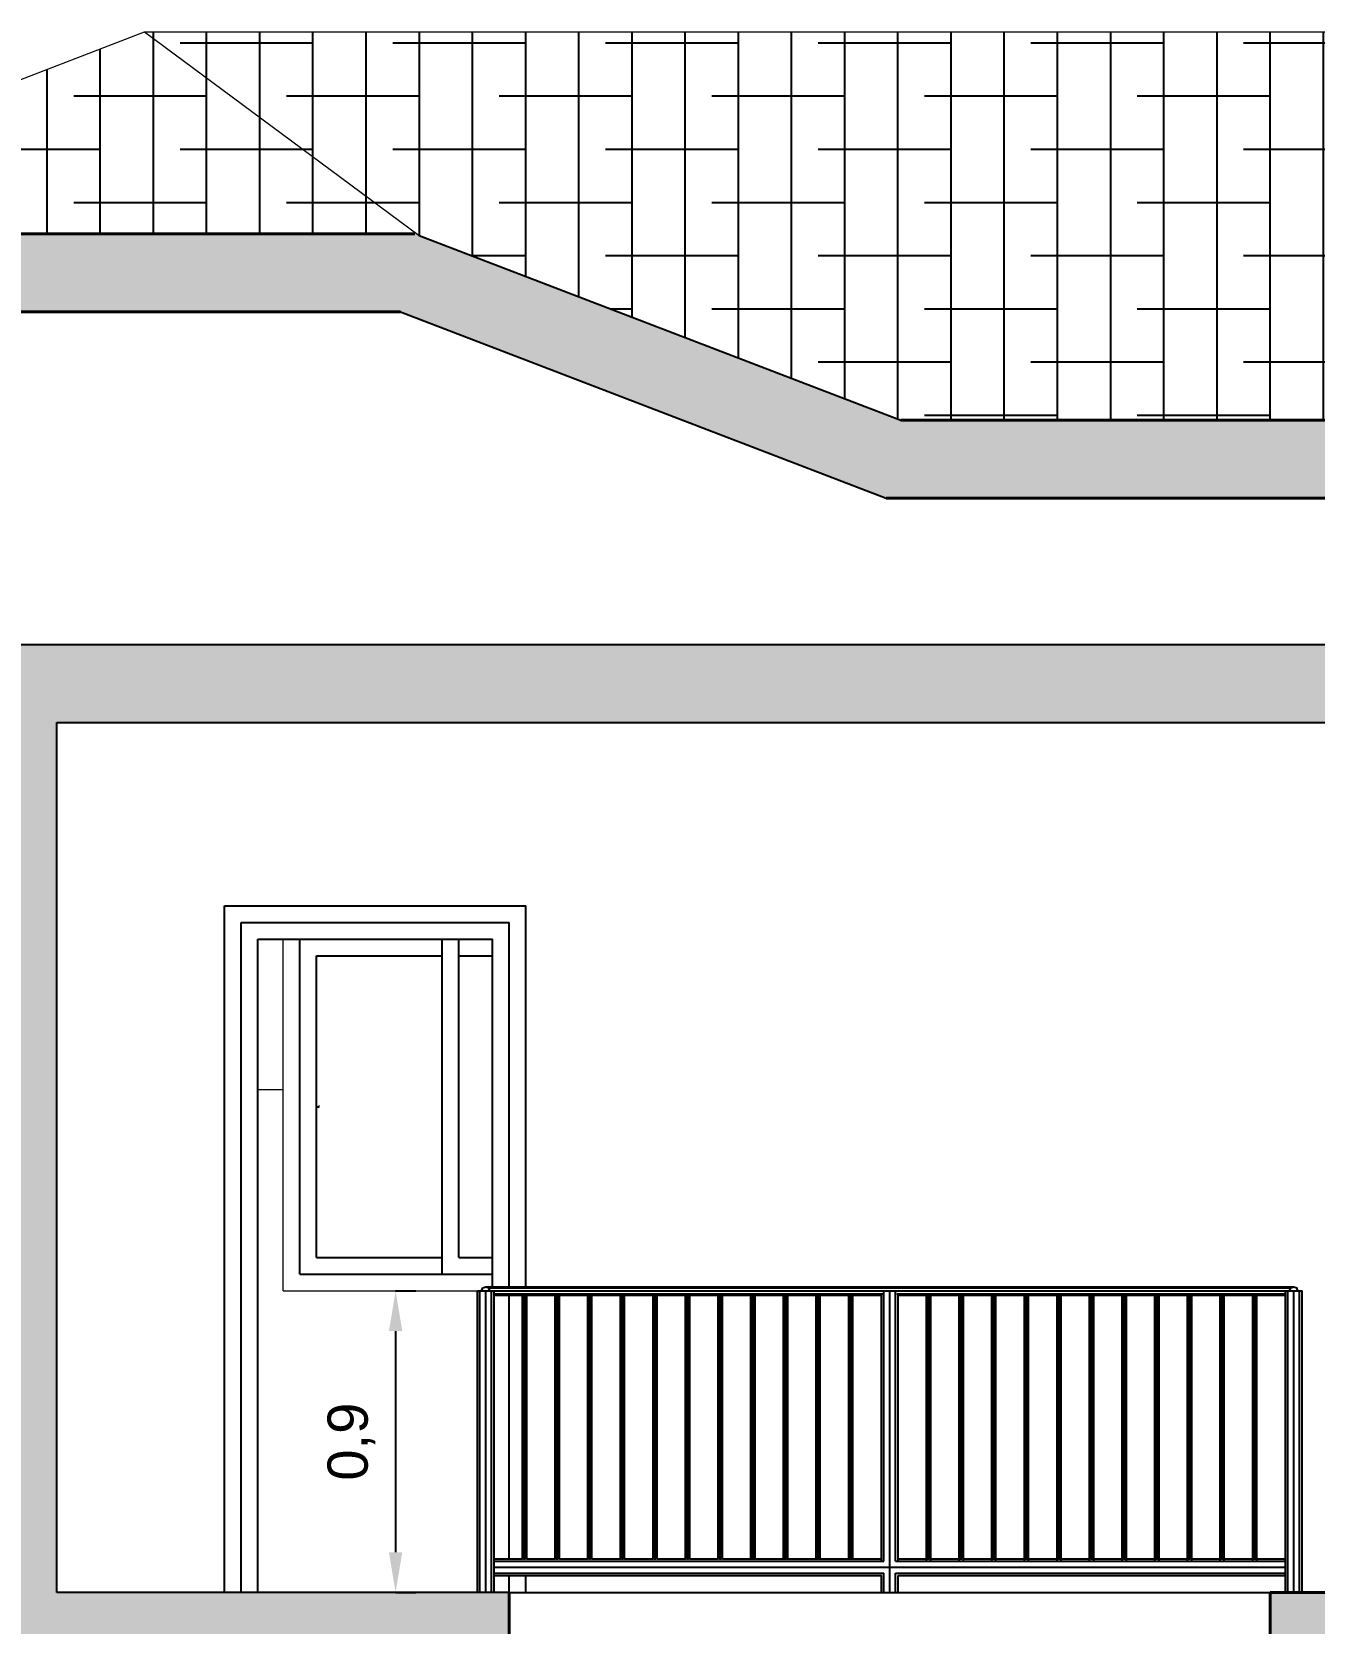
# Model space of a CAD drawing. Header units: millimetres. Extents: x 2491 to 2548.8, y 1338.3 to 1412.1.
# Drawn here: x 2517.325 to 2521.153, y 1368.841 to 1373.593 of the extents above; entities that cross this region are included whole.
import ezdxf

# ---------------------------------------------------------------- set-up
doc = ezdxf.new("R2010")
doc.units = ezdxf.units.MM
doc.header["$PDMODE"] = 35
for name, color, linetype in [('COPERTURA - roof', 25, 'Continuous'), ('CORRIMANO', 252, 'Continuous'), ('QUOTE - dimension', 251, 'Continuous')]:
    doc.layers.add(name, color=color, linetype=linetype)
for name, color, linetype, lineweight in [('MURATURA sezioni - section wall', 7, 'Continuous', 40), ('MURATURE tratteggi - wall hatch', 252, 'Continuous', 18), ('PORTE finestre - doors windows', 252, 'Continuous', 5), ('PROIEZIONI - projections', 145, 'Continuous', 13), ('PROIEZIONI finissime - fine lines', 251, 'Continuous', 9)]:
    doc.layers.add(name, color=color, linetype=linetype, lineweight=lineweight)
doc.styles.get("Standard").update_dxf_attribs({"font": 'arial.ttf'})
doc.dimstyles.new('ISO-25', dxfattribs={"dimtxt": 0.12, "dimasz": 0.12, "dimexe": 0.06, "dimexo": 0, "dimgap": 0.06, "dimtad": 1, "dimtxsty": 'Standard', "dimcen": 0.12, "dimadec": 0, "dimazin": 0, "dimtfac": 1, "dimtmove": 0, "dimatfit": 3, "dimfxl": 0, "dimarcsym": 0})

# ---------------------------------------------------------------- blocks, each defined once
blk = doc.blocks.new('*D12')
at = {"layer": 'DefPoints', "color": 0}
for p in [(2518.4107, 1369.8334), (2518.4107, 1368.9334), (2518.4107, 1368.9334)]:
    blk.add_point(p, dxfattribs=at)
at = {"layer": 'QUOTE - dimension', "color": 0, "lineweight": -2}
for p, q in [((2518.4107, 1369.8334), (2518.4707, 1369.8334)), ((2518.4107, 1369.7134), (2518.4107, 1369.0534)), ((2518.4107, 1368.9334), (2518.4707, 1368.9334))]:
    blk.add_line(p, q, dxfattribs=at)
at = {"layer": 'QUOTE - dimension', "color": 0}
for points in [[(2518.3907, 1369.7134), (2518.4307, 1369.7134), (2518.4107, 1369.8334)], [(2518.3907, 1369.0534), (2518.4307, 1369.0534), (2518.4107, 1368.9334)]]:
    blk.add_solid(points, dxfattribs=at)
at = {"layer": 'QUOTE - dimension', "color": 0, "insert": (2518.2786, 1369.3834), "char_height": 0.12, "attachment_point": 5, "rotation": 90}
blk.add_mtext('0,9', dxfattribs=at)

msp = doc.modelspace()

# ---------------------------------------------------------------- hatches: boundary and pattern name
at = {"layer": 'COPERTURA - roof'}
h = msp.add_hatch(dxfattribs=at)
h.set_pattern_fill('ANSI38', color=256, scale=0.05, angle=45, style=0)
h.set_pattern_definition([(90, (-17484.33614, -21756.31653), (-0.15875, 3e-17), []), (180, (-17484.33614, -21756.31653), (-0.3175, -0.15875), [0.396875, -0.238125])])
h.paths.add_polyline_path([(2517.2795, 1373.4459), (2516.0905, 1372.9895), (2518.4685, 1372.9895)])
h.paths.add_polyline_path([(2522.1115, 1373.5925), (2517.6615, 1373.5925), (2517.2795, 1373.4459), (2519.9185, 1372.4328), (2525.1325, 1372.4328)])
at = {"layer": 'MURATURE tratteggi - wall hatch'}
h = msp.add_hatch(color=256, dxfattribs=at)
h.dxf.hatch_style = 1
h.paths.add_polyline_path([(2526.3857, 1371.5302), (2526.7865, 1371.5302), (2526.8761, 1371.7636), (2525.1325, 1372.4328), (2519.9185, 1372.4328), (2518.4685, 1372.9895), (2516.0905, 1372.9895), (2512.8969, 1371.7636), (2512.9865, 1371.5302), (2513.3857, 1371.5302), (2513.3857, 1365.9334), (2511.8857, 1365.9334), (2511.8857, 1365.6834), (2526.3857, 1365.6834)])
h.paths.add_polyline_path([(2513.6857, 1368.6834), (2518.1857, 1368.6834), (2518.1857, 1367.9334), (2518.3357, 1367.9334), (2518.3357, 1368.6834), (2518.7497, 1368.6834), (2518.7497, 1368.9334), (2517.3997, 1368.9334), (2517.3997, 1371.5302), (2526.0857, 1371.5302), (2526.0857, 1365.9334), (2522.176, 1365.9334), (2522.176, 1368.6834), (2522.3717, 1368.6834), (2522.3717, 1368.9334), (2521.0217, 1368.9334), (2521.0217, 1368.6834), (2522.026, 1368.6834), (2522.026, 1365.9334), (2513.6857, 1365.9334)], flags=16)
h.paths.add_polyline_path([(2513.6857, 1368.9334), (2513.6857, 1371.5302), (2517.2497, 1371.5302), (2517.2497, 1368.9334)], flags=16)
h.paths.add_polyline_path([(2513.547, 1371.7636), (2516.1336, 1372.7565), (2518.4253, 1372.7565), (2519.8753, 1372.1998), (2525.0893, 1372.1998), (2526.2259, 1371.7636)], flags=16)

# ---------------------------------------------------------------- linework, layer by layer
at = {"layer": 'CORRIMANO', "linetype": 'Continuous', "lineweight": -3}
msp.add_line((2518.7047, 1369.0084), (2521.0667, 1369.0084), dxfattribs=at)
at = {"layer": 'MURATURA sezioni - section wall'}
for p, q in [((2516.0905, 1372.9895), (2518.4685, 1372.9895)), ((2516.1336, 1372.7565), (2518.4253, 1372.7565)), ((2525.1325, 1372.4328), (2519.9185, 1372.4328)), ((2525.0893, 1372.1998), (2519.8753, 1372.1998)), ((2518.7497, 1368.6834), (2518.7497, 1368.9334)), ((2521.0217, 1368.9334), (2522.3717, 1368.9334)), ((2521.0217, 1368.6834), (2521.0217, 1368.9334))]:
    msp.add_line(p, q, dxfattribs=at)
at = {"layer": 'MURATURA sezioni - section wall', "linetype": 'Continuous', "lineweight": -3}
for p, q in [((2518.4814, 1372.9845), (2519.9185, 1372.4328)), ((2518.4253, 1372.7565), (2519.8753, 1372.1998)), ((2513.547, 1371.7636), (2526.2259, 1371.7636)), ((2517.3997, 1368.9334), (2517.3997, 1371.5302)), ((2517.3997, 1371.5302), (2526.0857, 1371.5302)), ((2518.7497, 1368.9334), (2517.3997, 1368.9334))]:
    msp.add_line(p, q, dxfattribs=at)
at = {"layer": 'PORTE finestre - doors windows', "linetype": 'Continuous', "lineweight": -3}
for p, q in [((2517.9497, 1368.9334), (2517.9497, 1370.9334)), ((2517.9497, 1370.9334), (2518.7497, 1370.9334)), ((2518.7497, 1369.8459), (2518.7497, 1370.9334)), ((2517.9997, 1368.9334), (2517.9997, 1370.8834)), ((2517.9997, 1370.8834), (2518.6997, 1370.8834)), ((2518.6997, 1369.8459), (2518.6997, 1370.8834)), ((2518.7497, 1369.0334), (2518.7497, 1369.8209)), ((2518.7497, 1368.9334), (2518.7497, 1368.9834))]:
    msp.add_line(p, q, dxfattribs=at)
at = {"layer": 'PROIEZIONI - projections'}
for p, q in [((2516.0905, 1372.9895), (2517.6615, 1373.5925)), ((2517.6615, 1373.5925), (2522.1115, 1373.5925)), ((2517.6615, 1373.5925), (2518.4814, 1372.9845))]:
    msp.add_line(p, q, dxfattribs=at)
at = {"layer": 'PROIEZIONI - projections', "linetype": 'Continuous', "lineweight": -3}
for p, q in [((2517.8997, 1368.9334), (2517.8997, 1370.9834)), ((2517.8997, 1370.9834), (2518.7997, 1370.9834)), ((2518.7997, 1369.8459), (2518.7997, 1370.9834)), ((2518.7997, 1368.9334), (2518.7997, 1368.9834)), ((2518.7497, 1368.9334), (2521.0217, 1368.9334))]:
    msp.add_line(p, q, dxfattribs=at)
at = {"layer": 'PROIEZIONI finissime - fine lines'}
for p, q in [((2518.0747, 1369.8334), (2518.0747, 1370.8834)), ((2518.0747, 1370.4334), (2517.9997, 1370.4334)), ((2518.0747, 1369.8334), (2518.6584, 1369.8334))]:
    msp.add_line(p, q, dxfattribs=at)
at = {"layer": 'PROIEZIONI finissime - fine lines', "linetype": 'Continuous', "lineweight": -3}
for p, q in [((2518.1247, 1369.8834), (2518.1247, 1370.8834)), ((2518.5497, 1369.8834), (2518.5497, 1370.8834)), ((2518.5997, 1370.8334), (2518.5997, 1370.8834)), ((2518.1747, 1370.8334), (2518.5497, 1370.8334)), ((2518.1747, 1369.9334), (2518.1747, 1370.8334)), ((2518.5997, 1370.8334), (2518.6997, 1370.8334)), ((2518.5997, 1369.9334), (2518.5997, 1370.8334)), ((2518.1747, 1370.3834), (2518.1827, 1370.3834)), ((2518.1827, 1370.3834), (2518.1801, 1370.3861)), ((2518.1801, 1370.3808), (2518.1827, 1370.3834)), ((2518.1747, 1369.9334), (2518.5497, 1369.9334)), ((2518.5997, 1369.9334), (2518.6997, 1369.9334)), ((2518.1247, 1369.8834), (2518.6997, 1369.8834)), ((2518.6547, 1368.9334), (2518.6547, 1369.8334)), ((2518.6547, 1369.8334), (2518.662, 1369.8334)), ((2518.662, 1368.9334), (2518.662, 1369.8334)), ((2518.662, 1369.8334), (2518.6797, 1369.8334)), ((2518.6672, 1369.8334), (2518.6709, 1369.8423)), ((2518.6709, 1369.8423), (2518.6797, 1369.8459)), ((2518.6797, 1369.8459), (2521.0917, 1369.8459)), ((2518.6797, 1369.8459), (2518.6886, 1369.8423)), ((2518.6797, 1368.9334), (2518.6797, 1369.8334)), ((2518.6797, 1369.8334), (2518.6974, 1369.8334)), ((2518.6886, 1369.8423), (2521.0829, 1369.8423)), ((2518.6922, 1369.8334), (2518.6886, 1369.8423)), ((2518.6974, 1368.9334), (2518.6974, 1369.8334)), ((2518.6974, 1369.8334), (2518.7047, 1369.8334)), ((2518.7047, 1368.9334), (2518.7047, 1369.8334)), ((2518.7047, 1369.8334), (2519.8659, 1369.8334)), ((2518.7047, 1369.8246), (2519.8644, 1369.8246)), ((2518.7047, 1369.8209), (2518.7896, 1369.8209)), ((2518.7896, 1369.0334), (2518.7896, 1369.8209)), ((2518.7914, 1369.0316), (2518.7914, 1369.8227)), ((2518.7958, 1369.0308), (2518.7958, 1369.8235)), ((2518.8003, 1369.0316), (2518.8003, 1369.8227)), ((2518.8021, 1369.0334), (2518.8021, 1369.8209)), ((2518.8021, 1369.8209), (2518.887, 1369.8209)), ((2518.887, 1369.0334), (2518.887, 1369.8209)), ((2518.8888, 1369.0316), (2518.8888, 1369.8227)), ((2518.8932, 1369.0308), (2518.8932, 1369.8235)), ((2518.8976, 1369.0316), (2518.8976, 1369.8227)), ((2518.8995, 1369.0334), (2518.8995, 1369.8209)), ((2518.8995, 1369.8209), (2518.9843, 1369.8209)), ((2518.9843, 1369.0334), (2518.9843, 1369.8209)), ((2518.9862, 1369.0316), (2518.9862, 1369.8227)), ((2518.9906, 1369.0308), (2518.9906, 1369.8235)), ((2518.995, 1369.0316), (2518.995, 1369.8227)), ((2518.9968, 1369.0334), (2518.9968, 1369.8209)), ((2518.9968, 1369.8209), (2519.0817, 1369.8209)), ((2519.0817, 1369.0334), (2519.0817, 1369.8209)), ((2519.0835, 1369.0316), (2519.0835, 1369.8227)), ((2519.088, 1369.0308), (2519.088, 1369.8235)), ((2519.0924, 1369.0316), (2519.0924, 1369.8227)), ((2519.0942, 1369.0334), (2519.0942, 1369.8209)), ((2519.0942, 1369.8209), (2519.1791, 1369.8209)), ((2519.1791, 1369.0334), (2519.1791, 1369.8209)), ((2519.1809, 1369.0316), (2519.1809, 1369.8227)), ((2519.1853, 1369.0308), (2519.1853, 1369.8235)), ((2519.1898, 1369.0316), (2519.1898, 1369.8227)), ((2519.1916, 1369.0334), (2519.1916, 1369.8209)), ((2519.1916, 1369.8209), (2519.2765, 1369.8209)), ((2519.2765, 1369.0334), (2519.2765, 1369.8209)), ((2519.2783, 1369.0316), (2519.2783, 1369.8227)), ((2519.2827, 1369.0308), (2519.2827, 1369.8235)), ((2519.2871, 1369.0316), (2519.2871, 1369.8227)), ((2519.289, 1369.0334), (2519.289, 1369.8209)), ((2519.289, 1369.8209), (2519.3738, 1369.8209)), ((2519.3738, 1369.0334), (2519.3738, 1369.8209)), ((2519.3757, 1369.0316), (2519.3757, 1369.8227)), ((2519.3801, 1369.0308), (2519.3801, 1369.8235)), ((2519.3845, 1369.0316), (2519.3845, 1369.8227)), ((2519.3863, 1369.0334), (2519.3863, 1369.8209)), ((2519.3863, 1369.8209), (2519.4712, 1369.8209)), ((2519.4712, 1369.0334), (2519.4712, 1369.8209)), ((2519.473, 1369.0316), (2519.473, 1369.8227)), ((2519.4775, 1369.0308), (2519.4775, 1369.8235)), ((2519.4819, 1369.0316), (2519.4819, 1369.8227)), ((2519.4837, 1369.0334), (2519.4837, 1369.8209)), ((2519.4837, 1369.8209), (2519.5686, 1369.8209)), ((2519.5686, 1369.0334), (2519.5686, 1369.8209)), ((2519.5704, 1369.0316), (2519.5704, 1369.8227)), ((2519.5748, 1369.0308), (2519.5748, 1369.8235)), ((2519.5793, 1369.0316), (2519.5793, 1369.8227)), ((2519.5811, 1369.0334), (2519.5811, 1369.8209)), ((2519.5811, 1369.8209), (2519.666, 1369.8209)), ((2519.666, 1369.0334), (2519.666, 1369.8209)), ((2519.6678, 1369.0316), (2519.6678, 1369.8227)), ((2519.6722, 1369.0308), (2519.6722, 1369.8235)), ((2519.6766, 1369.0316), (2519.6766, 1369.8227)), ((2519.6785, 1369.0334), (2519.6785, 1369.8209)), ((2519.6785, 1369.8209), (2519.7633, 1369.8209)), ((2519.7633, 1369.0334), (2519.7633, 1369.8209)), ((2519.7652, 1369.0316), (2519.7652, 1369.8227)), ((2519.7696, 1369.0308), (2519.7696, 1369.8235)), ((2519.774, 1369.0316), (2519.774, 1369.8227)), ((2519.7758, 1369.0334), (2519.7758, 1369.8209)), ((2519.7758, 1369.8209), (2519.8607, 1369.8209)), ((2519.8607, 1369.0334), (2519.8607, 1369.8209)), ((2519.8659, 1369.8334), (2519.868, 1369.8334)), ((2519.868, 1369.0261), (2519.868, 1369.8334)), ((2519.868, 1369.8334), (2519.8857, 1369.8334)), ((2519.8857, 1368.9334), (2519.8857, 1369.8334)), ((2519.8857, 1369.8334), (2519.9034, 1369.8334)), ((2519.9034, 1369.0261), (2519.9034, 1369.8334)), ((2519.9034, 1369.8334), (2519.9055, 1369.8334)), ((2519.9055, 1369.8334), (2521.0667, 1369.8334)), ((2519.9071, 1369.8246), (2521.0667, 1369.8246)), ((2519.9107, 1369.0334), (2519.9107, 1369.8209)), ((2519.9107, 1369.8209), (2519.9956, 1369.8209)), ((2519.9956, 1369.0334), (2519.9956, 1369.8209)), ((2519.9974, 1369.0316), (2519.9974, 1369.8227)), ((2520.0018, 1369.0308), (2520.0018, 1369.8235)), ((2520.0063, 1369.0316), (2520.0063, 1369.8227)), ((2520.0081, 1369.0334), (2520.0081, 1369.8209)), ((2520.0081, 1369.8209), (2520.093, 1369.8209)), ((2520.093, 1369.0334), (2520.093, 1369.8209)), ((2520.0948, 1369.0316), (2520.0948, 1369.8227)), ((2520.0992, 1369.0308), (2520.0992, 1369.8235)), ((2520.1036, 1369.0316), (2520.1036, 1369.8227)), ((2520.1055, 1369.0334), (2520.1055, 1369.8209)), ((2520.1055, 1369.8209), (2520.1903, 1369.8209)), ((2520.1903, 1369.0334), (2520.1903, 1369.8209)), ((2520.1922, 1369.0316), (2520.1922, 1369.8227)), ((2520.1966, 1369.0308), (2520.1966, 1369.8235)), ((2520.201, 1369.0316), (2520.201, 1369.8227)), ((2520.2028, 1369.0334), (2520.2028, 1369.8209)), ((2520.2028, 1369.8209), (2520.2877, 1369.8209)), ((2520.2877, 1369.0334), (2520.2877, 1369.8209)), ((2520.2895, 1369.0316), (2520.2895, 1369.8227)), ((2520.294, 1369.0308), (2520.294, 1369.8235)), ((2520.2984, 1369.0316), (2520.2984, 1369.8227)), ((2520.3002, 1369.0334), (2520.3002, 1369.8209)), ((2520.3002, 1369.8209), (2520.3851, 1369.8209)), ((2520.3851, 1369.0334), (2520.3851, 1369.8209)), ((2520.3869, 1369.0316), (2520.3869, 1369.8227)), ((2520.3913, 1369.0308), (2520.3913, 1369.8235)), ((2520.3958, 1369.0316), (2520.3958, 1369.8227)), ((2520.3976, 1369.0334), (2520.3976, 1369.8209)), ((2520.3976, 1369.8209), (2520.4825, 1369.8209)), ((2520.4825, 1369.0334), (2520.4825, 1369.8209)), ((2520.4843, 1369.0316), (2520.4843, 1369.8227)), ((2520.4887, 1369.0308), (2520.4887, 1369.8235)), ((2520.4931, 1369.0316), (2520.4931, 1369.8227)), ((2520.495, 1369.0334), (2520.495, 1369.8209)), ((2520.495, 1369.8209), (2520.5798, 1369.8209)), ((2520.5798, 1369.0334), (2520.5798, 1369.8209)), ((2520.5817, 1369.0316), (2520.5817, 1369.8227)), ((2520.5861, 1369.0308), (2520.5861, 1369.8235)), ((2520.5905, 1369.0316), (2520.5905, 1369.8227)), ((2520.5923, 1369.0334), (2520.5923, 1369.8209)), ((2520.5923, 1369.8209), (2520.6772, 1369.8209)), ((2520.6772, 1369.0334), (2520.6772, 1369.8209)), ((2520.679, 1369.0316), (2520.679, 1369.8227)), ((2520.6835, 1369.0308), (2520.6835, 1369.8235)), ((2520.6879, 1369.0316), (2520.6879, 1369.8227)), ((2520.6897, 1369.0334), (2520.6897, 1369.8209)), ((2520.6897, 1369.8209), (2520.7746, 1369.8209)), ((2520.7746, 1369.0334), (2520.7746, 1369.8209)), ((2520.7764, 1369.0316), (2520.7764, 1369.8227)), ((2520.7808, 1369.0308), (2520.7808, 1369.8235)), ((2520.7853, 1369.0316), (2520.7853, 1369.8227)), ((2520.7871, 1369.0334), (2520.7871, 1369.8209)), ((2520.7871, 1369.8209), (2520.872, 1369.8209)), ((2520.872, 1369.0334), (2520.872, 1369.8209)), ((2520.8738, 1369.0316), (2520.8738, 1369.8227)), ((2520.8782, 1369.0308), (2520.8782, 1369.8235)), ((2520.8826, 1369.0316), (2520.8826, 1369.8227)), ((2520.8845, 1369.0334), (2520.8845, 1369.8209)), ((2520.8845, 1369.8209), (2520.9693, 1369.8209)), ((2520.9693, 1369.0334), (2520.9693, 1369.8209)), ((2520.9712, 1369.0316), (2520.9712, 1369.8227)), ((2520.9756, 1369.0308), (2520.9756, 1369.8235)), ((2520.98, 1369.0316), (2520.98, 1369.8227)), ((2520.9818, 1369.0334), (2520.9818, 1369.8209)), ((2520.9818, 1369.8209), (2521.0667, 1369.8209)), ((2521.0667, 1368.9334), (2521.0667, 1369.8334)), ((2521.0667, 1369.8334), (2521.074, 1369.8334)), ((2521.074, 1368.9334), (2521.074, 1369.8334)), ((2521.074, 1369.8334), (2521.0917, 1369.8334)), ((2521.0792, 1369.8334), (2521.0829, 1369.8423)), ((2521.0829, 1369.8423), (2521.0917, 1369.8459)), ((2521.0917, 1369.8459), (2521.1006, 1369.8423)), ((2521.0917, 1368.9334), (2521.0917, 1369.8334)), ((2521.0917, 1369.8334), (2521.1094, 1369.8334)), ((2521.1042, 1369.8334), (2521.1006, 1369.8423)), ((2521.1094, 1368.9334), (2521.1094, 1369.8334)), ((2521.1094, 1369.8334), (2521.1167, 1369.8334)), ((2521.1167, 1368.9334), (2521.1167, 1369.8334)), ((2518.7047, 1369.0334), (2518.7896, 1369.0334)), ((2518.7047, 1369.0261), (2519.868, 1369.0261)), ((2518.8021, 1369.0334), (2518.887, 1369.0334)), ((2518.887, 1369.0328), (2518.887, 1369.0334)), ((2518.8995, 1369.0327), (2518.8995, 1369.0334)), ((2518.8995, 1369.0334), (2518.9843, 1369.0334)), ((2518.9843, 1369.0325), (2518.9843, 1369.0334)), ((2518.9968, 1369.0324), (2518.9968, 1369.0334)), ((2518.9968, 1369.0334), (2519.0817, 1369.0334)), ((2519.0817, 1369.0322), (2519.0817, 1369.0334)), ((2519.0942, 1369.0321), (2519.0942, 1369.0334)), ((2519.0942, 1369.0334), (2519.1791, 1369.0334)), ((2519.1791, 1369.0319), (2519.1791, 1369.0334)), ((2519.1916, 1369.0318), (2519.1916, 1369.0334)), ((2519.1916, 1369.0334), (2519.2765, 1369.0334)), ((2519.2765, 1369.0316), (2519.2765, 1369.0334)), ((2519.289, 1369.0316), (2519.289, 1369.0334)), ((2519.289, 1369.0334), (2519.3738, 1369.0334)), ((2519.3738, 1369.0313), (2519.3738, 1369.0334)), ((2519.3863, 1369.0313), (2519.3863, 1369.0334)), ((2519.3863, 1369.0334), (2519.4712, 1369.0334)), ((2519.4712, 1369.031), (2519.4712, 1369.0334)), ((2519.4837, 1369.031), (2519.4837, 1369.0334)), ((2519.4837, 1369.0334), (2519.5686, 1369.0334)), ((2519.5686, 1369.0307), (2519.5686, 1369.0334)), ((2519.5811, 1369.0307), (2519.5811, 1369.0334)), ((2519.5811, 1369.0334), (2519.666, 1369.0334)), ((2519.666, 1369.0304), (2519.666, 1369.0334)), ((2519.6785, 1369.0304), (2519.6785, 1369.0334)), ((2519.6785, 1369.0334), (2519.7633, 1369.0334)), ((2519.7633, 1369.0301), (2519.7633, 1369.0334)), ((2519.7758, 1369.0301), (2519.7758, 1369.0334)), ((2519.7758, 1369.0334), (2519.8607, 1369.0334)), ((2519.8607, 1369.0298), (2519.8607, 1369.0334)), ((2519.9034, 1369.0261), (2521.0667, 1369.0261)), ((2519.9107, 1369.0296), (2519.9107, 1369.0334)), ((2519.9107, 1369.0334), (2519.9956, 1369.0334)), ((2519.9956, 1369.0294), (2519.9956, 1369.0334)), ((2520.0081, 1369.0294), (2520.0081, 1369.0334)), ((2520.0081, 1369.0334), (2520.093, 1369.0334)), ((2520.093, 1369.0291), (2520.093, 1369.0334)), ((2520.1055, 1369.0291), (2520.1055, 1369.0334)), ((2520.1055, 1369.0334), (2520.1903, 1369.0334)), ((2520.1903, 1369.0288), (2520.1903, 1369.0334)), ((2520.2028, 1369.0288), (2520.2028, 1369.0334)), ((2520.2028, 1369.0334), (2520.2877, 1369.0334)), ((2520.2877, 1369.0285), (2520.2877, 1369.0334)), ((2520.3002, 1369.0285), (2520.3002, 1369.0334)), ((2520.3002, 1369.0334), (2520.3851, 1369.0334)), ((2520.3851, 1369.0282), (2520.3851, 1369.0334)), ((2520.3976, 1369.0282), (2520.3976, 1369.0334)), ((2520.3976, 1369.0334), (2520.4825, 1369.0334)), ((2520.4825, 1369.0279), (2520.4825, 1369.0334)), ((2520.495, 1369.0279), (2520.495, 1369.0334)), ((2520.495, 1369.0334), (2520.5798, 1369.0334)), ((2520.5798, 1369.0276), (2520.5798, 1369.0334)), ((2520.5923, 1369.0276), (2520.5923, 1369.0334)), ((2520.5923, 1369.0334), (2520.6772, 1369.0334)), ((2520.6772, 1369.0273), (2520.6772, 1369.0334)), ((2520.6897, 1369.0273), (2520.6897, 1369.0334)), ((2520.6897, 1369.0334), (2520.7746, 1369.0334)), ((2520.7746, 1369.027), (2520.7746, 1369.0334)), ((2520.7871, 1369.027), (2520.7871, 1369.0334)), ((2520.7871, 1369.0334), (2520.872, 1369.0334)), ((2520.872, 1369.0267), (2520.872, 1369.0334)), ((2520.8845, 1369.0267), (2520.8845, 1369.0334)), ((2520.8845, 1369.0334), (2520.9693, 1369.0334)), ((2520.9693, 1369.0264), (2520.9693, 1369.0334)), ((2520.9818, 1369.0264), (2520.9818, 1369.0334)), ((2520.9818, 1369.0334), (2521.0667, 1369.0334)), ((2518.7047, 1368.9907), (2519.868, 1368.9907)), ((2518.7047, 1368.9834), (2519.8607, 1368.9834)), ((2519.8607, 1368.9334), (2519.8607, 1368.9834)), ((2519.868, 1368.9334), (2519.868, 1368.9907)), ((2519.9034, 1368.9334), (2519.9034, 1368.9907)), ((2519.9034, 1368.9907), (2521.0667, 1368.9907)), ((2519.9107, 1368.9334), (2519.9107, 1368.9834)), ((2519.9107, 1368.9834), (2521.0667, 1368.9834))]:
    msp.add_line(p, q, dxfattribs=at)

# ---------------------------------------------------------------- dimensions: what is measured, and where the dimension line sits
at = {"layer": 'QUOTE - dimension'}
dim = msp.add_linear_dim(base=(2518.4107, 1368.9334), p1=(2518.4107, 1369.8334), p2=(2518.4107, 1368.9334), angle=90, dimstyle='ISO-25', dxfattribs=at)
dim.commit()
dim.dimension.update_dxf_attribs({"geometry": '*D12', "text_midpoint": (2518.2786, 1369.3834)})

doc.saveas('drawing.dxf')
